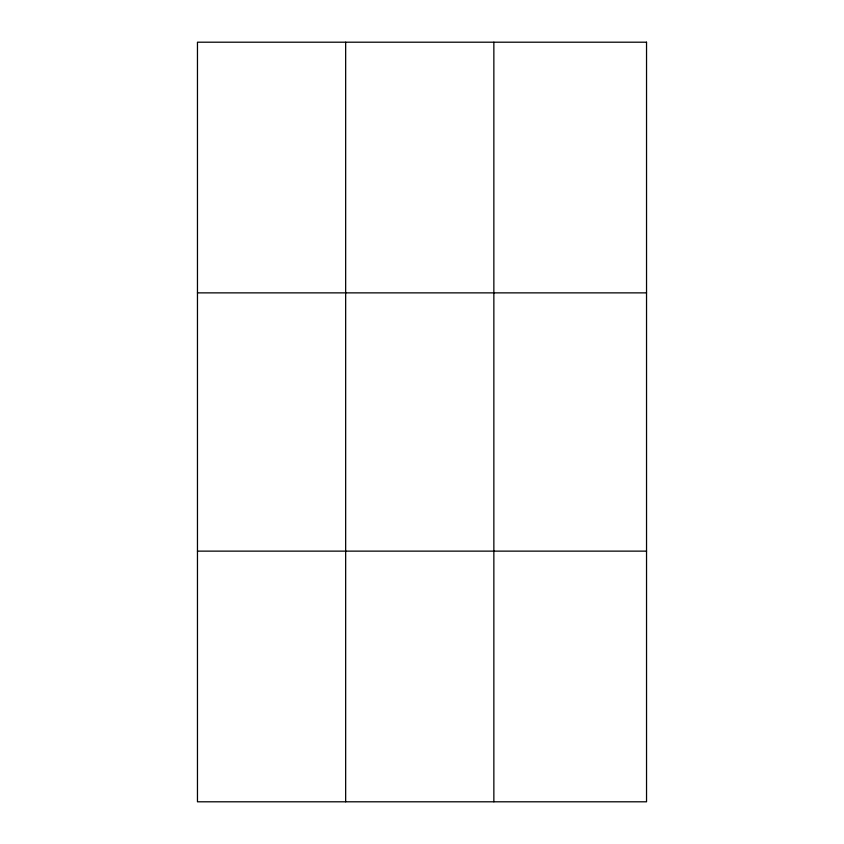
<?xml version="1.0" encoding="UTF-8"?>
<svg xmlns="http://www.w3.org/2000/svg" width="844" height="844" viewBox="0 0 844 844"><rect width="100%" height="100%" fill="white"/><g stroke="black" fill="none" stroke-linecap="round" stroke-linejoin="round"><path stroke-width="1.27" d="M345.66 42.2L345.66 801.8M493.856 42.2L493.856 801.8M197.464 292.868L646.536 292.868M197.464 551.132L646.536 551.132M646.536 42.2L646.536 801.8L197.464 801.8L197.464 42.2L646.536 42.2"/></g></svg>
